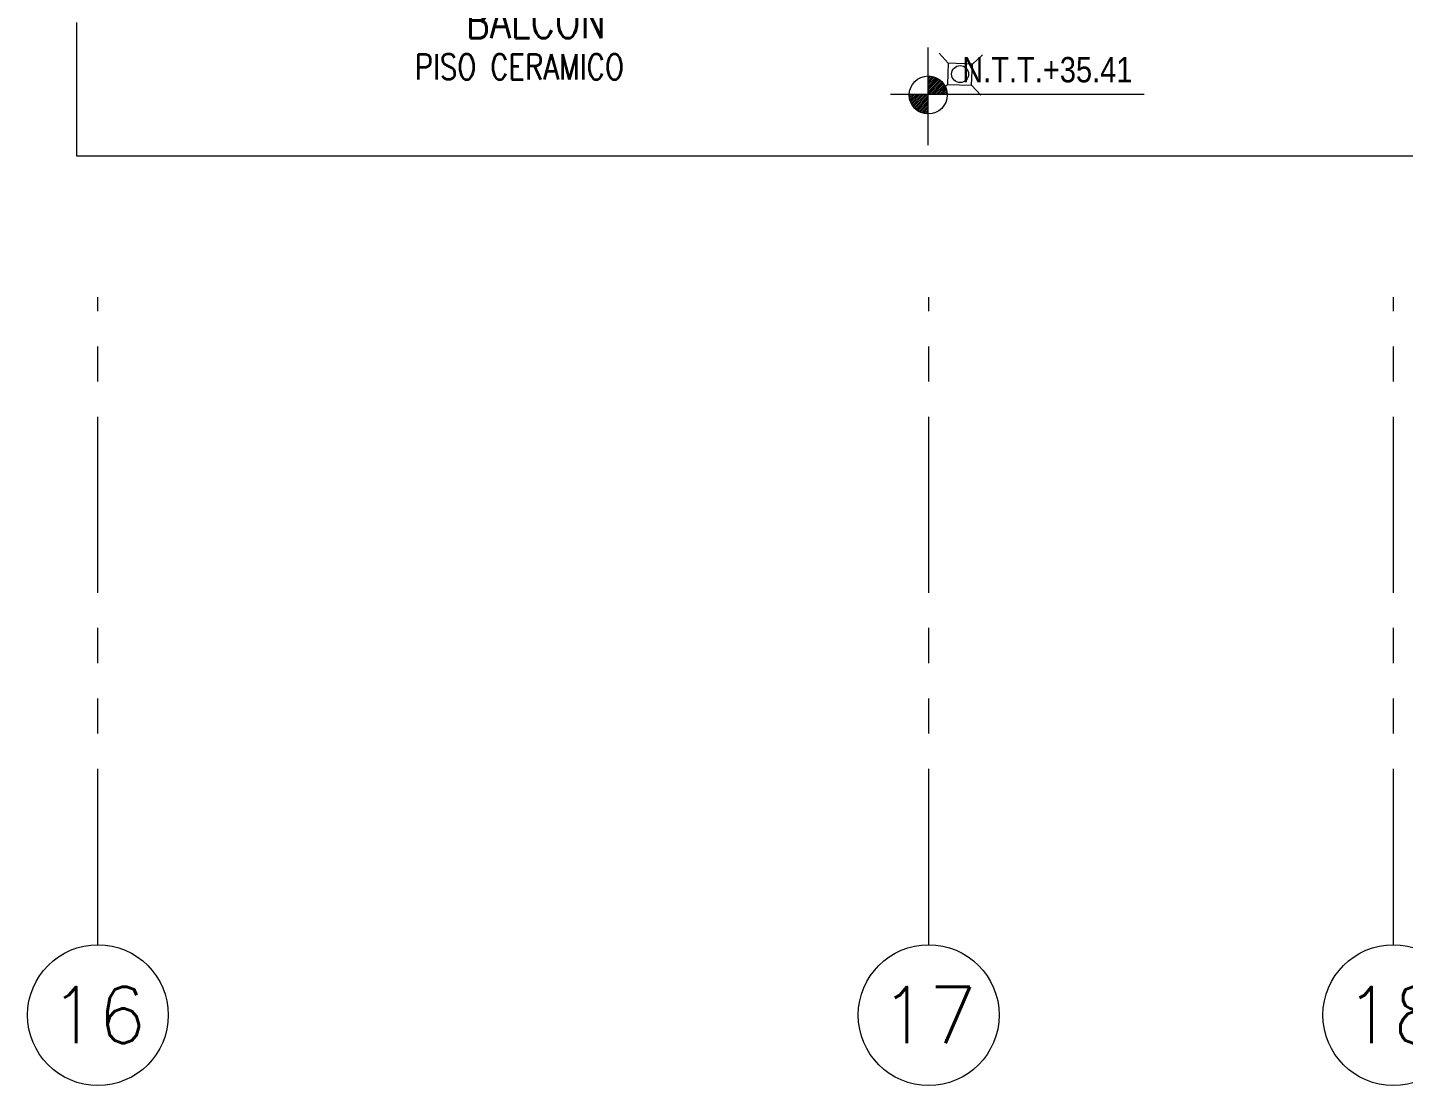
# Model space of a CAD drawing. Header units: millimetres. Extents: x 3765 to 3833, y 1327 to 1657.
# Drawn here: x 3803.247 to 3808.133, y 1378.438 to 1382.195 of the extents above; entities that cross this region are included whole.
import ezdxf
from ezdxf.enums import TextEntityAlignment as Align

# ---------------------------------------------------------------- set-up
doc = ezdxf.new("R2010")
doc.units = ezdxf.units.MM
doc.linetypes.add('PHANTOM', pattern=[63.5, 31.75, -6.35, 6.35, -6.35, 6.35, -6.35])
doc.linetypes.add('PHANTOM2', pattern=[1.25, 0.625, -0.125, 0.125, -0.125, 0.125, -0.125])
doc.layers.get('0').update_dxf_attribs({"color": 251, "lineweight": 9})
for name, color, linetype, lineweight in [('A-EJES', 251, 'PHANTOM', 13), ('A-LINEAS', 251, 'Continuous', 13), ('A-NIVELES-NPT', 251, 'Continuous', 13), ('A-TEXTO-ACABADO PISO', 251, 'Continuous', 13), ('A-TEXTO-AMBIENTE', 251, 'Continuous', 13), ('A_30_DispositivosSanit', 251, 'Continuous', 13), ('A_50_TextoAmbiente', 251, 'Continuous', 13)]:
    doc.layers.add(name, color=color, linetype=linetype, lineweight=lineweight)
doc.styles.add('R80', font='ARIALN.TTF', dxfattribs={"height": 2.03})
doc.styles.add('ROMANS', font='romans.shx', dxfattribs={"width": 0.8})

# ---------------------------------------------------------------- blocks, each defined once
blk = doc.blocks.new('TEXTO AMBIENTES P11')
at = {"layer": 'A-TEXTO-ACABADO PISO', "insert": (35.1714, -13.487), "char_height": 0.09, "attachment_point": 2, "style": 'ROMANS'}
blk.add_mtext_dynamic_manual_height_columns('PISO CERAMICO', width=1.20225, gutter_width=12.5, heights=[0], dxfattribs=at)
at = {"layer": 'A-TEXTO-AMBIENTE', "style": 'ROMANS', "width": 0.8}
blk.add_text('BALCÓN', height=0.12, dxfattribs=at).set_placement((35.23, -13.4302, 0), align=Align.CENTER)
blk = doc.blocks.new('TC_P11')
at = {"layer": 'A-LINEAS'}
blk.add_lwpolyline([(48.7, -50), (48.7, -52.7999), (34.95, -52.8), (34.95, -52.325)], dxfattribs=at)
blk = doc.blocks.new('Ejes_Torre C')
at = {"layer": 'A-EJES', "linetype": 'PHANTOM2'}
for points in [[(35.025, -2.8), (35.025, -0.5)], [(37.975, -2.8), (37.975, -0.5)], [(39.625, -2.8), (39.625, -0.5)]]:
    blk.add_lwpolyline(points, dxfattribs=at)
at = {"layer": 'A-EJES', "linetype": 'Continuous'}
for centre in [(35.025, -3.05), (37.975, -3.05), (39.625, -3.05)]:
    blk.add_circle(centre, 0.25, dxfattribs=at)
at = {"layer": 'A-EJES', "linetype": 'Continuous', "style": 'ROMANS'}
for s, p in [('16', (35.025, -3.05)), ('17', (37.975, -3.05)), ('18', (39.625, -3.05))]:
    blk.add_text(s, height=0.2, dxfattribs=at).set_placement(p, align=Align.MIDDLE_CENTER)
blk = doc.blocks.new('SIM NIVEL PLANTA')
at = {"linetype": 'Continuous'}
h = blk.add_hatch(dxfattribs=at)
h.set_pattern_fill('_USER', color=0, scale=0.089997, angle=45, style=0, pattern_type=0)
h.set_pattern_definition([(45, (31854.49523, 23864.84028), (-0.06363728001, 0.06363728001), [])])
h.paths.add_polyline_path([(-17.329, 0), (-15.979, 0, 0.409209), (-17.329, 1.327)])
h.paths.add_polyline_path([(-18.679, 0, 0.004279), (-18.679, -0.023, 0.414214), (-17.329, -1.373), (-17.329, 0)])
at = {"color": 0}
for p, q in [((-17.329, -3.577), (-17.329, 3.344)), ((-2, 0), (-20, 0))]:
    blk.add_line(p, q, dxfattribs=at)
at = {"color": 0, "linetype": 'Continuous'}
blk.add_circle((-17.329, -0.023), 1.35, dxfattribs=at)
at = {"color": 0, "style": 'R80'}
blk.add_attdef('N.P.T.+0.00', text='', height=1.8, dxfattribs=at).set_placement((-8.871, 1.774), align=Align.MIDDLE_CENTER)
blk = doc.blocks.new('NIVELES')
at = {"layer": 'A-NIVELES-NPT'}
ref = blk.add_blockref('SIM NIVEL PLANTA', (11.8394, -113.1567, 0), dxfattribs=dict(at, xscale=0.05, yscale=0.05, zscale=0.05))
ref.add_attrib('N.P.T.+0.00', 'N.T.T.+35.41', dxfattribs={"layer": '0', "height": 0.09, "style": 'R80'}).set_placement((11.3959, -113.068, 0), align=Align.MIDDLE_CENTER)
blk = doc.blocks.new('0-sumidero')
for p, q in [((-0.0421, 0.0382), (-0.0763, 0.0724)), ((0.0435, 0.0382), (0.0777, 0.0724)), ((0.0435, 0.0382), (-0.0421, 0.0382)), ((-0.0421, 0.0382), (-0.0421, -0.0369)), ((0.0435, -0.0369), (0.0435, 0.0382)), ((-0.0421, -0.0369), (-0.0763, -0.0711)), ((-0.0421, -0.0369), (0.0435, -0.0369)), ((0.0435, -0.0369), (0.0777, -0.0711))]:
    blk.add_line(p, q)
blk.add_circle((0, 0), 0.0303)
blk = doc.blocks.new('sum')
at = {"layer": 'A_30_DispositivosSanit', "rotation": 45.00000007321594}
blk.add_blockref('0-sumidero', (0, 0), dxfattribs=at)
blk = doc.blocks.new('IS-pluviales_26.03.2025')
at = {"layer": 'A_30_DispositivosSanit', "rotation": 132.7190348752735}
blk.add_blockref('sum', (-10.6124, -113.5084, 0), dxfattribs=at)

msp = doc.modelspace()

# ---------------------------------------------------------------- block references
at = {"layer": 'A_50_TextoAmbiente'}
msp.add_blockref('TEXTO AMBIENTES P11', (3769.8221, 1395.5879), dxfattribs=at)

# ---------------------------------------------------------------- next in the draw order: block references
msp.add_blockref('TC_P11', (3768.4721, 1434.5379))

# ---------------------------------------------------------------- next in the draw order: block references
msp.add_blockref('NIVELES', (3795.4725, 1495.1136, 0))
at = {"layer": 'A-EJES'}
msp.add_blockref('Ejes_Torre C', (3768.4721, 1381.7376), dxfattribs=at)
at = {"layer": 'A_30_DispositivosSanit'}
msp.add_blockref('IS-pluviales_26.03.2025', (3817.1711, 1495.5383, 0), dxfattribs=at)

doc.saveas('drawing.dxf')
